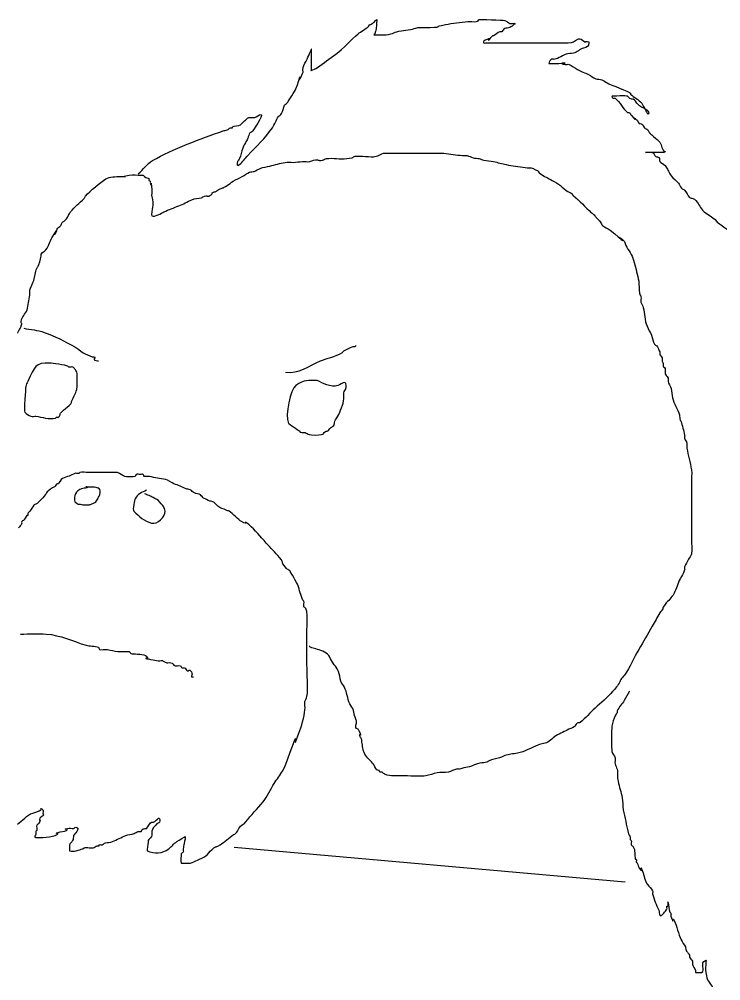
# Model space of a CAD drawing. Header units: inches. Extents: x 0 to 16.7, y 0 to 3.5.
# Drawn here: x 14.968 to 15.806, y 1.732 to 2.882 of the extents above; entities that cross this region are included whole.
import ezdxf

# ---------------------------------------------------------------- set-up
doc = ezdxf.new("R2010")
doc.units = ezdxf.units.IN
doc.layers.add('cut_paths', color=7, linetype='CONTINUOUS')

msp = doc.modelspace()

# ---------------------------------------------------------------- linework, layer by layer
at = {"layer": 'cut_paths', "color": 2}
for points in [[(15.392772, 2.863525), (15.397672, 2.863525)], [(15.525002, 2.853742), (15.553122, 2.853742), (15.624042, 2.853742)], [(15.316932, 2.845186), (15.316932, 2.840295), (15.316932, 2.832959), (15.316932, 2.823177)], [(15.359335, 2.715485), (15.365635, 2.716384)], [(15.415095, 2.721778), (15.443865, 2.721778), (15.465445, 2.721778)], [(15.721442, 2.722909), (15.716542, 2.722909)], [(15.005183, 2.471038), (15.005043, 2.471033)], [(15.084523, 2.340201), (15.050283, 2.340201)], [(15.085513, 2.34019), (15.084523, 2.340201)], [(15.050597, 2.32247), (15.048797, 2.321859)], [(15.771266, 2.327134), (15.771266, 2.298367), (15.771266, 2.262408)], [(15.045755, 2.301541), (15.048955, 2.301541)], [(15.311833, 2.110319), (15.311833, 2.153114)], [(15.692165, 1.850373), (15.224784, 1.891955)]]:
    msp.add_lwpolyline(points, dxfattribs=at)
msp.add_lwpolyline([(15.324145, 2.450242)], close=True, dxfattribs=at)
for points in [[(15.385372, 2.873309), (15.38607, 2.873892), (15.385945, 2.87511), (15.386572, 2.875754)], [(15.386572, 2.875754), (15.386864, 2.876042), (15.387426, 2.875571), (15.387772, 2.875754)], [(15.387772, 2.875754), (15.389072, 2.876411), (15.390272, 2.877259), (15.391472, 2.878199)], [(15.391472, 2.878199), (15.392772, 2.879306), (15.393672, 2.880908), (15.395172, 2.881867)], [(15.395172, 2.880644), (15.395172, 2.876692), (15.394725, 2.872291), (15.393972, 2.868416)], [(15.395172, 2.881867), (15.395516, 2.882093), (15.395172, 2.881052), (15.395172, 2.880644)], [(15.458892, 2.872084), (15.476722, 2.873358), (15.460892, 2.872691), (15.477232, 2.875752)], [(15.477232, 2.875752), (15.485732, 2.877351), (15.495472, 2.878632), (15.504132, 2.87942)], [(15.504132, 2.87942), (15.507332, 2.879716), (15.510732, 2.87863), (15.513932, 2.87942)], [(15.513932, 2.87942), (15.519832, 2.880896), (15.513828, 2.880001), (15.517632, 2.881865)], [(15.517632, 2.881865), (15.51783, 2.881962), (15.545972, 2.881201), (15.548202, 2.880642)], [(15.548202, 2.880642), (15.550002, 2.880185), (15.553002, 2.877631), (15.554302, 2.876974)], [(15.554302, 2.876974), (15.555602, 2.876309), (15.559402, 2.877975), (15.560402, 2.876974)], [(15.559202, 2.875751), (15.557602, 2.874478), (15.556202, 2.87291), (15.554302, 2.872083)], [(15.560402, 2.876974), (15.560809, 2.876567), (15.559631, 2.876112), (15.559202, 2.875751)], [(15.346242, 2.840295), (15.355842, 2.847519), (15.363862, 2.857017), (15.373142, 2.86475)], [(15.373142, 2.86475), (15.376042, 2.867126), (15.382542, 2.870933), (15.385372, 2.873309)], [(15.392772, 2.864748), (15.392511, 2.864233), (15.391572, 2.864102), (15.391572, 2.863525)], [(15.391572, 2.863525), (15.391572, 2.863118), (15.392384, 2.863525), (15.392772, 2.863525)], [(15.393972, 2.868416), (15.393722, 2.867152), (15.393326, 2.865901), (15.392772, 2.864748)], [(15.397672, 2.863525), (15.400572, 2.863525), (15.403372, 2.863148), (15.406272, 2.863525)], [(15.406272, 2.863525), (15.415872, 2.864806), (15.415472, 2.86671), (15.424612, 2.868416)], [(15.424612, 2.868416), (15.428212, 2.869097), (15.432012, 2.868959), (15.435622, 2.869639)], [(15.435622, 2.869639), (15.438522, 2.870186), (15.441222, 2.871633), (15.444222, 2.872084)], [(15.444222, 2.872084), (15.449022, 2.872828), (15.454022, 2.871736), (15.458892, 2.872084)], [(15.542102, 2.867192), (15.539502, 2.865878), (15.537302, 2.863759), (15.534802, 2.862301)], [(15.544502, 2.867192), (15.543805, 2.866773), (15.542802, 2.867557), (15.542102, 2.867192)], [(15.548202, 2.87086), (15.546702, 2.870087), (15.546002, 2.868081), (15.544502, 2.867192)], [(15.554302, 2.872083), (15.552402, 2.871239), (15.550002, 2.87179), (15.548202, 2.87086)], [(15.528702, 2.858633), (15.527602, 2.858272), (15.521502, 2.855925), (15.522602, 2.853742)], [(15.522602, 2.853742), (15.522967, 2.853013), (15.524202, 2.853742), (15.525002, 2.853742)], [(15.533602, 2.862301), (15.523382, 2.852083), (15.533144, 2.860109), (15.528702, 2.858633)], [(15.534802, 2.862301), (15.534448, 2.862099), (15.533906, 2.862546), (15.533602, 2.862301)], [(15.624042, 2.853742), (15.630342, 2.853742), (15.630742, 2.855855), (15.636272, 2.858633)], [(15.636272, 2.858633), (15.638272, 2.859651), (15.640972, 2.857138), (15.642372, 2.856188)], [(15.642372, 2.856188), (15.647572, 2.852733), (15.641695, 2.857227), (15.648472, 2.854965)], [(15.648472, 2.853742), (15.648472, 2.849188), (15.646872, 2.84876), (15.642372, 2.847628)], [(15.648472, 2.854965), (15.648857, 2.854837), (15.648472, 2.85415), (15.648472, 2.853742)], [(15.312032, 2.834182), (15.314632, 2.840734), (15.317732, 2.846409), (15.316932, 2.846409)], [(15.316932, 2.846409), (15.316526, 2.846409), (15.316932, 2.845594), (15.316932, 2.845186)], [(15.324232, 2.8244), (15.331732, 2.82942), (15.339002, 2.834865), (15.346242, 2.840295)], [(15.621542, 2.840291), (15.618742, 2.839446), (15.611842, 2.834935), (15.608092, 2.834177)], [(15.630142, 2.841514), (15.627342, 2.840949), (15.624342, 2.84112), (15.621542, 2.840291)], [(15.642372, 2.847628), (15.637672, 2.846443), (15.634772, 2.842445), (15.630142, 2.841514)], [(15.298632, 2.798722), (15.308802, 2.829238), (15.297861, 2.799624), (15.304732, 2.813395)], [(15.307132, 2.8244), (15.307695, 2.827757), (15.310832, 2.831265), (15.312032, 2.834182)], [(15.600692, 2.829286), (15.600567, 2.8289), (15.601505, 2.829286), (15.601892, 2.829286)], [(15.604392, 2.834177), (15.602392, 2.833683), (15.601392, 2.831219), (15.600692, 2.829286)], [(15.601892, 2.829286), (15.638872, 2.829286), (15.606392, 2.830833), (15.620232, 2.828063)], [(15.608092, 2.834177), (15.606892, 2.833938), (15.605592, 2.834474), (15.604392, 2.834177)], [(15.620232, 2.828063), (15.621832, 2.827744), (15.623532, 2.828579), (15.625132, 2.828063)], [(15.304732, 2.813395), (15.309832, 2.823504), (15.305691, 2.815471), (15.307132, 2.8244)], [(15.316932, 2.823177), (15.316932, 2.822362), (15.316161, 2.820474), (15.316932, 2.820732)], [(15.316932, 2.820732), (15.319532, 2.821596), (15.322032, 2.822884), (15.324232, 2.8244)], [(15.625132, 2.828063), (15.628232, 2.827031), (15.631932, 2.823443), (15.634932, 2.821949)], [(15.634932, 2.821949), (15.639332, 2.819747), (15.643932, 2.818038), (15.648382, 2.815835)], [(15.648382, 2.815835), (15.651282, 2.814365), (15.653882, 2.812124), (15.656982, 2.810944)], [(15.656982, 2.810944), (15.659282, 2.810054), (15.661982, 2.810569), (15.664282, 2.809721)], [(15.664282, 2.809721), (15.666482, 2.808909), (15.668282, 2.807116), (15.670382, 2.806053)], [(15.670382, 2.806053), (15.674382, 2.804032), (15.697352, 2.794984), (15.698502, 2.793826)], [(15.288832, 2.782827), (15.289614, 2.783874), (15.298032, 2.797407), (15.298632, 2.798722)], [(15.698502, 2.793826), (15.698794, 2.793538), (15.69821, 2.792892), (15.698502, 2.792603)], [(15.285132, 2.779159), (15.285965, 2.780677), (15.287732, 2.781444), (15.288832, 2.782827)], [(15.676412, 2.790158), (15.675516, 2.78998), (15.676766, 2.788001), (15.677612, 2.787713)], [(15.694752, 2.790158), (15.694221, 2.790514), (15.676952, 2.790267), (15.676412, 2.790158)], [(15.677612, 2.787713), (15.678382, 2.787456), (15.679412, 2.788202), (15.680012, 2.787713)], [(15.680012, 2.787713), (15.686612, 2.782764), (15.689012, 2.775148), (15.694682, 2.770595)], [(15.699652, 2.78649), (15.695452, 2.787884), (15.698746, 2.787504), (15.694752, 2.790158)], [(15.698502, 2.792603), (15.702602, 2.788531), (15.708302, 2.786188), (15.711952, 2.781599)], [(15.703352, 2.785267), (15.700252, 2.788355), (15.701952, 2.785737), (15.699652, 2.78649)], [(15.707052, 2.780376), (15.705652, 2.781817), (15.704852, 2.783826), (15.703352, 2.785267)], [(15.281432, 2.769377), (15.283132, 2.772434), (15.283432, 2.776102), (15.285132, 2.779159)], [(15.694682, 2.770595), (15.695318, 2.770086), (15.696482, 2.771084), (15.697082, 2.770595)], [(15.716852, 2.774262), (15.713752, 2.776497), (15.709752, 2.777657), (15.707052, 2.780376)], [(15.711952, 2.781599), (15.714652, 2.778246), (15.717952, 2.766772), (15.720552, 2.769371)], [(15.720552, 2.769371), (15.721952, 2.770812), (15.718552, 2.773077), (15.716852, 2.774262)], [(15.232492, 2.755928), (15.235992, 2.758446), (15.238392, 2.762549), (15.242292, 2.764487)], [(15.242292, 2.764487), (15.243592, 2.765121), (15.248492, 2.764214), (15.249592, 2.764487)], [(15.256892, 2.768155), (15.259692, 2.766742), (15.247492, 2.749185), (15.245892, 2.747368)], [(15.249592, 2.764487), (15.250692, 2.764767), (15.255392, 2.768918), (15.256892, 2.768155)], [(15.270432, 2.752259), (15.273232, 2.756508), (15.274832, 2.761553), (15.277732, 2.765709)], [(15.277732, 2.765709), (15.278732, 2.767116), (15.280532, 2.767859), (15.281432, 2.769377)], [(15.697082, 2.770595), (15.698282, 2.769713), (15.698582, 2.768056), (15.699482, 2.766927)], [(15.699482, 2.766927), (15.709502, 2.754908), (15.697182, 2.770431), (15.706782, 2.760813)], [(15.706782, 2.760813), (15.707532, 2.760064), (15.707782, 2.757613), (15.709182, 2.757145)], [(15.127322, 2.713133), (15.150962, 2.726957), (15.185262, 2.739263), (15.211692, 2.748592)], [(15.211692, 2.748592), (15.213292, 2.749151), (15.214992, 2.749153), (15.216592, 2.749815)], [(15.216592, 2.749815), (15.217992, 2.750394), (15.218892, 2.751715), (15.220292, 2.75226)], [(15.220292, 2.75226), (15.221053, 2.752563), (15.221992, 2.751895), (15.222692, 2.75226)], [(15.222692, 2.75226), (15.223057, 2.752442), (15.222328, 2.7533), (15.222692, 2.753483)], [(15.222692, 2.753483), (15.224792, 2.754544), (15.230592, 2.754552), (15.232492, 2.755928)], [(15.241092, 2.719245), (15.251192, 2.73012), (15.262122, 2.73978), (15.270432, 2.752259)], [(15.709182, 2.757145), (15.709953, 2.756887), (15.710982, 2.757654), (15.711582, 2.757145)], [(15.711582, 2.757145), (15.713182, 2.755872), (15.713782, 2.753695), (15.715282, 2.752254)], [(15.715282, 2.752254), (15.716282, 2.751215), (15.717882, 2.750848), (15.718982, 2.749809)], [(15.718982, 2.749809), (15.722082, 2.745182), (15.720382, 2.74718), (15.723882, 2.743695)], [(15.241092, 2.740031), (15.238392, 2.733917), (15.237992, 2.734936), (15.234992, 2.727804)], [(15.243492, 2.746145), (15.242292, 2.744319), (15.241892, 2.742037), (15.241092, 2.740031)], [(15.245892, 2.747368), (15.245298, 2.746676), (15.243992, 2.746904), (15.243492, 2.746145)], [(15.723882, 2.743695), (15.726582, 2.741039), (15.729882, 2.738927), (15.732482, 2.736359)], [(15.732482, 2.736359), (15.736082, 2.732762), (15.734982, 2.727731), (15.738582, 2.724132)], [(15.234992, 2.727804), (15.233392, 2.724079), (15.233192, 2.719255), (15.231292, 2.715577)], [(15.231292, 2.715577), (15.230635, 2.714263), (15.229492, 2.713223), (15.228892, 2.711909)], [(15.231292, 2.708241), (15.234792, 2.711711), (15.237692, 2.715649), (15.241092, 2.719245)], [(15.315275, 2.711889), (15.316875, 2.712102), (15.318175, 2.713398), (15.319775, 2.713687)], [(15.319775, 2.713687), (15.326775, 2.714952), (15.323575, 2.712422), (15.330565, 2.713687)], [(15.330565, 2.713687), (15.332165, 2.713975), (15.333465, 2.715285), (15.335065, 2.715485)], [(15.335065, 2.715485), (15.343065, 2.716482), (15.351345, 2.714597), (15.359335, 2.715485)], [(15.365635, 2.716384), (15.366835, 2.716983), (15.367935, 2.717962), (15.369235, 2.718182)], [(15.369235, 2.718182), (15.377035, 2.719477), (15.386835, 2.716499), (15.394405, 2.718182)], [(15.394405, 2.718182), (15.397505, 2.718882), (15.400305, 2.720946), (15.403405, 2.721778)], [(15.403405, 2.721778), (15.406705, 2.722667), (15.411605, 2.721778), (15.415095, 2.721778)], [(15.465445, 2.721778), (15.468645, 2.721778), (15.472245, 2.722226), (15.475345, 2.721778)], [(15.475345, 2.721778), (15.482745, 2.720723), (15.490325, 2.71983), (15.497815, 2.719081)], [(15.497815, 2.719081), (15.499615, 2.718902), (15.501415, 2.719458), (15.503215, 2.719081)], [(15.503215, 2.719081), (15.505715, 2.718544), (15.507915, 2.71712), (15.510415, 2.716384)], [(15.510415, 2.716384), (15.512615, 2.71572), (15.515415, 2.715982), (15.517615, 2.715485)], [(15.517615, 2.715485), (15.519515, 2.715074), (15.521115, 2.714077), (15.523015, 2.713687)], [(15.523015, 2.713687), (15.526915, 2.712875), (15.530815, 2.712662), (15.534705, 2.711889)], [(15.716542, 2.722909), (15.718942, 2.722909), (15.721642, 2.723872), (15.723842, 2.722909)], [(15.739782, 2.724132), (15.742182, 2.721687), (15.723792, 2.722909), (15.721442, 2.722909)], [(15.723842, 2.722909), (15.726742, 2.723076), (15.726642, 2.719049), (15.728742, 2.718018)], [(15.728742, 2.718018), (15.729942, 2.717441), (15.731642, 2.717802), (15.732442, 2.716795)], [(15.732442, 2.716795), (15.733542, 2.715483), (15.732797, 2.713345), (15.733642, 2.711904)], [(15.738582, 2.724132), (15.738874, 2.723844), (15.73952, 2.72442), (15.739782, 2.724132)], [(15.110202, 2.697237), (15.115902, 2.702535), (15.120602, 2.709201), (15.127322, 2.713133)], [(15.228892, 2.711909), (15.227986, 2.710106), (15.227944, 2.704852), (15.231292, 2.708241)], [(15.248715, 2.700202), (15.251015, 2.700972), (15.253515, 2.702846), (15.255915, 2.703798)], [(15.255915, 2.703798), (15.259715, 2.705303), (15.263715, 2.705438), (15.267605, 2.706495)], [(15.267605, 2.706495), (15.273705, 2.708156), (15.279405, 2.709755), (15.285585, 2.71099)], [(15.285585, 2.71099), (15.288785, 2.711636), (15.292185, 2.710825), (15.295485, 2.71099)], [(15.295485, 2.71099), (15.299085, 2.71117), (15.302685, 2.711725), (15.306275, 2.711889)], [(15.306275, 2.711889), (15.309275, 2.712025), (15.312275, 2.711493), (15.315275, 2.711889)], [(15.534705, 2.711889), (15.539805, 2.710863), (15.544845, 2.709288), (15.549985, 2.708293)], [(15.549985, 2.708293), (15.557385, 2.706851), (15.564935, 2.705638), (15.572455, 2.704697)], [(15.572455, 2.704697), (15.576355, 2.704215), (15.578855, 2.704665), (15.582355, 2.703798)], [(15.582355, 2.703798), (15.582772, 2.703695), (15.582886, 2.703117), (15.583251, 2.702899)], [(15.583251, 2.702899), (15.584351, 2.702209), (15.585651, 2.701599), (15.586851, 2.701101)], [(15.733642, 2.711904), (15.73459, 2.710325), (15.738342, 2.708884), (15.739742, 2.707013)], [(15.739742, 2.707013), (15.743542, 2.701986), (15.742542, 2.701545), (15.747042, 2.694786)], [(15.047279, 2.670535), (15.052979, 2.677209), (15.064459, 2.686482), (15.071549, 2.691211)], [(15.071549, 2.691211), (15.075849, 2.6941), (15.083669, 2.693908), (15.088629, 2.693908)], [(15.088629, 2.693908), (15.103779, 2.693908), (15.084029, 2.69334), (15.099419, 2.695706)], [(15.099419, 2.695706), (15.103819, 2.696388), (15.109219, 2.695706), (15.113799, 2.695706)], [(15.113799, 2.695706), (15.117799, 2.695706), (15.116099, 2.694565), (15.119199, 2.693009)], [(15.119199, 2.693009), (15.120043, 2.692586), (15.121099, 2.692679), (15.121899, 2.692111)], [(15.121899, 2.692111), (15.124399, 2.692054), (15.122128, 2.690084), (15.122795, 2.689414)], [(15.124595, 2.686717), (15.126495, 2.67712), (15.124595, 2.695893), (15.126395, 2.677727)], [(15.223525, 2.688515), (15.227825, 2.691032), (15.230325, 2.691751), (15.234315, 2.693909)], [(15.234315, 2.693909), (15.237415, 2.695582), (15.240015, 2.698198), (15.243315, 2.699303)], [(15.243315, 2.699303), (15.245015, 2.699879), (15.247015, 2.699626), (15.248715, 2.700202)], [(15.586851, 2.701101), (15.587132, 2.70099), (15.587538, 2.701313), (15.587747, 2.701101)], [(15.587747, 2.701101), (15.588476, 2.70037), (15.588528, 2.698874), (15.590447, 2.697505)], [(15.590447, 2.697505), (15.594947, 2.694285), (15.600147, 2.692097), (15.604827, 2.689414)], [(15.747042, 2.694786), (15.749242, 2.691521), (15.753242, 2.689361), (15.755642, 2.686227)], [(15.122795, 2.689414), (15.123264, 2.68894), (15.124195, 2.689072), (15.124595, 2.688515)], [(15.124595, 2.688515), (15.124928, 2.688016), (15.12448, 2.687305), (15.124595, 2.686717)], [(15.206425, 2.678626), (15.211225, 2.681036), (15.210525, 2.679261), (15.216325, 2.683121)], [(15.216325, 2.683121), (15.218825, 2.684783), (15.220925, 2.687005), (15.223525, 2.688515)], [(15.604827, 2.689414), (15.607827, 2.687682), (15.611927, 2.685233), (15.614727, 2.683121)], [(15.614727, 2.683121), (15.615827, 2.682328), (15.621727, 2.677047), (15.623727, 2.675929)], [(15.755642, 2.686227), (15.757042, 2.684326), (15.757742, 2.681918), (15.759342, 2.680113)], [(15.759342, 2.680113), (15.760301, 2.678997), (15.762042, 2.678766), (15.763042, 2.677668)], [(15.029299, 2.651657), (15.033999, 2.657919), (15.039979, 2.662339), (15.045479, 2.667838)], [(15.045479, 2.667838), (15.046239, 2.668602), (15.046579, 2.669715), (15.047279, 2.670535)], [(15.126395, 2.677727), (15.126645, 2.675247), (15.12578, 2.672072), (15.126395, 2.669636)], [(15.126395, 2.669636), (15.127364, 2.665777), (15.128095, 2.661056), (15.127291, 2.65705)], [(15.174035, 2.66604), (15.177635, 2.668208), (15.181935, 2.667588), (15.185725, 2.668737)], [(15.185725, 2.668737), (15.187025, 2.669122), (15.188025, 2.67021), (15.189325, 2.670535)], [(15.189325, 2.670535), (15.194525, 2.671834), (15.191825, 2.668341), (15.197425, 2.672333)], [(15.197425, 2.672333), (15.1983, 2.672961), (15.198321, 2.674431), (15.199225, 2.67503)], [(15.199225, 2.67503), (15.200225, 2.675715), (15.201725, 2.675376), (15.202825, 2.675929)], [(15.202825, 2.675929), (15.204125, 2.676599), (15.205125, 2.677956), (15.206425, 2.678626)], [(15.623727, 2.675929), (15.62455, 2.675459), (15.625627, 2.675517), (15.626427, 2.67503)], [(15.626427, 2.67503), (15.627927, 2.674158), (15.628727, 2.672493), (15.630027, 2.671434)], [(15.630027, 2.671434), (15.637827, 2.665199), (15.644257, 2.657574), (15.651607, 2.650758)], [(15.763042, 2.677668), (15.765342, 2.675048), (15.766642, 2.671588), (15.769142, 2.669109)], [(15.769142, 2.669109), (15.770048, 2.668197), (15.771542, 2.668293), (15.772842, 2.667886)], [(15.772842, 2.667886), (15.774042, 2.66707), (15.775542, 2.666546), (15.776542, 2.665441)], [(15.127291, 2.65705), (15.127062, 2.655885), (15.125491, 2.64775), (15.126395, 2.647161)], [(15.140775, 2.651656), (15.146675, 2.654331), (15.152675, 2.65682), (15.158755, 2.658848)], [(15.158755, 2.658848), (15.164055, 2.660613), (15.168655, 2.664252), (15.174035, 2.66604)], [(15.776542, 2.665441), (15.781242, 2.660022), (15.781042, 2.656769), (15.786342, 2.651991)], [(15.022999, 2.641768), (15.026899, 2.646138), (15.025999, 2.647313), (15.029299, 2.651657)], [(15.126395, 2.647161), (15.129795, 2.644903), (15.137925, 2.65036), (15.140775, 2.651656)], [(15.651607, 2.650758), (15.652707, 2.649739), (15.654107, 2.649121), (15.655207, 2.648061)], [(15.655207, 2.648061), (15.656307, 2.647002), (15.656907, 2.645585), (15.657907, 2.644465)], [(15.657907, 2.644465), (15.659307, 2.642881), (15.661107, 2.641625), (15.662407, 2.63997)], [(15.786342, 2.651991), (15.788542, 2.650025), (15.791342, 2.648892), (15.793642, 2.6471)], [(15.793642, 2.6471), (15.814702, 2.630897), (15.786942, 2.649731), (15.815652, 2.629981)], [(15.007699, 2.62199), (15.020059, 2.641772), (15.004099, 2.612906), (15.013099, 2.63098)], [(15.013099, 2.63098), (15.014047, 2.632875), (15.016299, 2.63378), (15.017599, 2.635475)], [(15.017599, 2.635475), (15.018401, 2.636547), (15.018526, 2.638053), (15.019399, 2.639071)], [(15.019399, 2.639071), (15.020378, 2.640209), (15.021999, 2.640648), (15.022999, 2.641768)], [(15.662407, 2.63997), (15.663507, 2.638606), (15.663807, 2.636604), (15.665107, 2.635475)], [(15.665107, 2.635475), (15.667807, 2.633218), (15.671307, 2.632137), (15.674107, 2.630081)], [(15.001399, 2.608505), (15.003299, 2.612274), (15.005599, 2.618586), (15.007699, 2.62199)], [(15.674107, 2.630081), (15.708117, 2.601737), (15.672707, 2.630306), (15.689387, 2.618394)], [(15.689387, 2.618394), (15.692487, 2.616173), (15.691787, 2.612279), (15.693887, 2.609404)], [(14.990599, 2.58693), (14.990901, 2.587653), (14.993799, 2.595973), (14.994199, 2.598616)], [(14.994199, 2.598616), (14.994324, 2.599506), (14.993678, 2.600576), (14.994199, 2.601313)], [(14.994199, 2.601313), (14.996099, 2.60409), (14.999899, 2.605472), (15.001399, 2.608505)], [(15.693887, 2.609404), (15.698287, 2.603232), (15.701187, 2.599002), (15.702887, 2.591425)], [(14.988799, 2.584232), (14.989143, 2.585257), (14.990199, 2.585933), (14.990599, 2.58693)], [(15.702887, 2.591425), (15.704587, 2.583963), (15.707187, 2.576569), (15.708287, 2.56895)], [(14.985199, 2.569849), (14.986999, 2.574529), (14.987299, 2.5796), (14.988799, 2.584232)], [(14.980699, 2.558162), (14.981209, 2.560204), (14.984399, 2.567678), (14.985199, 2.569849)], [(15.708287, 2.56895), (15.708954, 2.564311), (15.708391, 2.559172), (15.709183, 2.554567)], [(14.977999, 2.536587), (14.978999, 2.542565), (14.980099, 2.548536), (14.980699, 2.554566)], [(14.980699, 2.554566), (14.980824, 2.555759), (14.980407, 2.556999), (14.980699, 2.558162)], [(15.709183, 2.554567), (15.709475, 2.552979), (15.710683, 2.551664), (15.710983, 2.550072)], [(15.710983, 2.550072), (15.711327, 2.548003), (15.710546, 2.54583), (15.710983, 2.543779)], [(15.710983, 2.543779), (15.711462, 2.541548), (15.713083, 2.539691), (15.713683, 2.537486)], [(14.970799, 2.523102), (14.971799, 2.527258), (14.976999, 2.530883), (14.977999, 2.536587)], [(15.713683, 2.537486), (15.715583, 2.530236), (15.715183, 2.522055), (15.718183, 2.515012)], [(14.969903, 2.514112), (14.973203, 2.522361), (14.968703, 2.514839), (14.970799, 2.523102)], [(14.966303, 2.50692), (14.967403, 2.511791), (14.967403, 2.507852), (14.969903, 2.514112)], [(14.973257, 2.512606), (14.981457, 2.510976), (14.989887, 2.510531), (14.997707, 2.507715)], [(14.997707, 2.507715), (15.010407, 2.503145), (15.022447, 2.496881), (15.034387, 2.490597)], [(15.718183, 2.515012), (15.719783, 2.511327), (15.721883, 2.507925), (15.723583, 2.504224)], [(15.723583, 2.504224), (15.725183, 2.500773), (15.725183, 2.496651), (15.727183, 2.493436)], [(15.034387, 2.490597), (15.037987, 2.488698), (15.040687, 2.485448), (15.044187, 2.483261)], [(15.044187, 2.483261), (15.047487, 2.481175), (15.051787, 2.480384), (15.055197, 2.47837)], [(15.327845, 2.473479), (15.334345, 2.476203), (15.346435, 2.479011), (15.353525, 2.483261)], [(15.353525, 2.483261), (15.354514, 2.483854), (15.355025, 2.485113), (15.355925, 2.485705)], [(15.355925, 2.485705), (15.356457, 2.486027), (15.364825, 2.490293), (15.365725, 2.490597)], [(15.365725, 2.490597), (15.367825, 2.491297), (15.368825, 2.489988), (15.370625, 2.49182)], [(15.727183, 2.493436), (15.727756, 2.49252), (15.729183, 2.492482), (15.729883, 2.491638)], [(15.729883, 2.491638), (15.730321, 2.491095), (15.733283, 2.485022), (15.733483, 2.484446)], [(15.733483, 2.484446), (15.733764, 2.483593), (15.73317, 2.482591), (15.733483, 2.481749)], [(15.055197, 2.47837), (15.060897, 2.479415), (15.056597, 2.475741), (15.057597, 2.474702)], [(15.057597, 2.474702), (15.057775, 2.474524), (15.062197, 2.473479), (15.062497, 2.473479)], [(15.286275, 2.460028), (15.301675, 2.457649), (15.314455, 2.467898), (15.327845, 2.473479)], [(15.733483, 2.481749), (15.734098, 2.480113), (15.735683, 2.478928), (15.736183, 2.477254)], [(15.736183, 2.477254), (15.73661, 2.475819), (15.735933, 2.474237), (15.736183, 2.472759)], [(15.736183, 2.472759), (15.736287, 2.472341), (15.736964, 2.472268), (15.737079, 2.47186)], [(15.737079, 2.47186), (15.737579, 2.470107), (15.737339, 2.468173), (15.737975, 2.466466)], [(15.005043, 2.471033), (14.986113, 2.471633), (14.987103, 2.466931), (14.978143, 2.449024)], [(15.025973, 2.46737), (15.023873, 2.468413), (15.006193, 2.470912), (15.005183, 2.471038)], [(15.027173, 2.466147), (15.02661, 2.466287), (15.026464, 2.467112), (15.025973, 2.46737)], [(15.032073, 2.466147), (15.030573, 2.466876), (15.028773, 2.465752), (15.027173, 2.466147)], [(15.034473, 2.463702), (15.033786, 2.464624), (15.033073, 2.465632), (15.032073, 2.466147)], [(15.036873, 2.460032), (15.036217, 2.461342), (15.035273, 2.462522), (15.034473, 2.463702)], [(15.737975, 2.466466), (15.738277, 2.465673), (15.739575, 2.465483), (15.739775, 2.464668)], [(15.739775, 2.464668), (15.740192, 2.463228), (15.739484, 2.461638), (15.739775, 2.460178)], [(14.978143, 2.449024), (14.977164, 2.447064), (14.976143, 2.445054), (14.975743, 2.442914)], [(15.036873, 2.439246), (15.036977, 2.439502), (15.037717, 2.458353), (15.036873, 2.460032)], [(15.324175, 2.450247), (15.313665, 2.450247), (15.308815, 2.451417), (15.298495, 2.444137)], [(15.348595, 2.444132), (15.340295, 2.441372), (15.330595, 2.447012), (15.324145, 2.450242)], [(15.739775, 2.460178), (15.739057, 2.456868), (15.742675, 2.455558), (15.743375, 2.452988)], [(15.743375, 2.452988), (15.743709, 2.451838), (15.743177, 2.450578), (15.743375, 2.449388)], [(15.743375, 2.449388), (15.743886, 2.446358), (15.746275, 2.443318), (15.746975, 2.440398)], [(14.975743, 2.442914), (14.975305, 2.440964), (14.973543, 2.413344), (14.974543, 2.412346)], [(15.030773, 2.425796), (15.032673, 2.430316), (15.035073, 2.434686), (15.036873, 2.439246)], [(15.298495, 2.444137), (15.292095, 2.439587), (15.284955, 2.408854), (15.289895, 2.398896)], [(15.357195, 2.447802), (15.354095, 2.447802), (15.351095, 2.444962), (15.348595, 2.444132)], [(15.355995, 2.435572), (15.35635, 2.437362), (15.357895, 2.438712), (15.358395, 2.440462)], [(15.358395, 2.440462), (15.358499, 2.440701), (15.359208, 2.447802), (15.357195, 2.447802)], [(15.746975, 2.440398), (15.747861, 2.436858), (15.748075, 2.433188), (15.748775, 2.42961)], [(15.029573, 2.422126), (15.030395, 2.423116), (15.030291, 2.424606), (15.030773, 2.425796)], [(15.348695, 2.407446), (15.351395, 2.412876), (15.355495, 2.422248), (15.355995, 2.428232)], [(15.355995, 2.428232), (15.356214, 2.430672), (15.355516, 2.433172), (15.355995, 2.435572)], [(15.748775, 2.42961), (15.750175, 2.42245), (15.755075, 2.41602), (15.756875, 2.408934)], [(15.017273, 2.411116), (15.018473, 2.412336), (15.019673, 2.413566), (15.020973, 2.414786)], [(15.020973, 2.414786), (15.023673, 2.417446), (15.027173, 2.419236), (15.029573, 2.422126)], [(14.974543, 2.412346), (14.976643, 2.410266), (14.979143, 2.408546), (14.981843, 2.407456)], [(14.981843, 2.407456), (14.983743, 2.406699), (14.985943, 2.407791), (14.987943, 2.407456)], [(14.987943, 2.407456), (14.994843, 2.406296), (15.003983, 2.403576), (15.011173, 2.405006)], [(15.011173, 2.405006), (15.011735, 2.40512), (15.011881, 2.405971), (15.012373, 2.406226)], [(15.012373, 2.406226), (15.014573, 2.407306), (15.013175, 2.403636), (15.016073, 2.407446)], [(15.016073, 2.407446), (15.016843, 2.408476), (15.016885, 2.409896), (15.017273, 2.411116)], [(15.344995, 2.401336), (15.345912, 2.404086), (15.347295, 2.404656), (15.348695, 2.407446)], [(15.756875, 2.408934), (15.757385, 2.406874), (15.75726, 2.404694), (15.75777, 2.402644)], [(15.289895, 2.398896), (15.290031, 2.398632), (15.301585, 2.390606), (15.302125, 2.390336)], [(15.337695, 2.390326), (15.338424, 2.390873), (15.338268, 2.392126), (15.338895, 2.392776)], [(15.338895, 2.392776), (15.340295, 2.394216), (15.342595, 2.394786), (15.343795, 2.396446)], [(15.343795, 2.396446), (15.344774, 2.397816), (15.344483, 2.399746), (15.344995, 2.401336)], [(15.75777, 2.402644), (15.757875, 2.402233), (15.758552, 2.402152), (15.758666, 2.401745)], [(15.758666, 2.401745), (15.760366, 2.396105), (15.761966, 2.390421), (15.763166, 2.384665)], [(15.302125, 2.390336), (15.305225, 2.388786), (15.300825, 2.388876), (15.305825, 2.387886)], [(15.305825, 2.387886), (15.307025, 2.387646), (15.308325, 2.388221), (15.309525, 2.387886)], [(15.309525, 2.387886), (15.311325, 2.387385), (15.312725, 2.386016), (15.314425, 2.385436)], [(15.314425, 2.385436), (15.316525, 2.38474), (15.326895, 2.384884), (15.329095, 2.385436)], [(15.329095, 2.385436), (15.332895, 2.386381), (15.330495, 2.387016), (15.333995, 2.389106)], [(15.333995, 2.389106), (15.335095, 2.389769), (15.336595, 2.389555), (15.337695, 2.390326)], [(15.763166, 2.384665), (15.763416, 2.383495), (15.762874, 2.382235), (15.763166, 2.381065)], [(15.763166, 2.381065), (15.764031, 2.377605), (15.765466, 2.378045), (15.765866, 2.374775)], [(15.765866, 2.374775), (15.766064, 2.372985), (15.765626, 2.371165), (15.765866, 2.369385)], [(15.765866, 2.369385), (15.767066, 2.360615), (15.770066, 2.352135), (15.771266, 2.343315)], [(15.034383, 2.338981), (15.029883, 2.336741), (15.025283, 2.335101), (15.019713, 2.332871)], [(15.039283, 2.338981), (15.037683, 2.338585), (15.035883, 2.33971), (15.034383, 2.338981)], [(15.040483, 2.340201), (15.03992, 2.340062), (15.039816, 2.339121), (15.039283, 2.338981)], [(15.050283, 2.340201), (15.047883, 2.340201), (15.042783, 2.340774), (15.040483, 2.340201)], [(15.094113, 2.3353), (15.091113, 2.33663), (15.088413, 2.33856), (15.085513, 2.34019)], [(15.106343, 2.3353), (15.105718, 2.334674), (15.094933, 2.334936), (15.094113, 2.3353)], [(15.107543, 2.33775), (15.106699, 2.337412), (15.10697, 2.33595), (15.106343, 2.3353)], [(15.112443, 2.33775), (15.110843, 2.33775), (15.109043, 2.338355), (15.107543, 2.33775)], [(15.116143, 2.33775), (15.115043, 2.338297), (15.113743, 2.33775), (15.112443, 2.33775)], [(15.117343, 2.3353), (15.116531, 2.335708), (15.116937, 2.33734), (15.116143, 2.33775)], [(15.123443, 2.3353), (15.122343, 2.335526), (15.118043, 2.334961), (15.117343, 2.3353)], [(15.143003, 2.33163), (15.135803, 2.33307), (15.130363, 2.33391), (15.123443, 2.3353)], [(15.771266, 2.343315), (15.771995, 2.337975), (15.771266, 2.332527), (15.771266, 2.327134)], [(15.009913, 2.323091), (15.007213, 2.321091), (15.003713, 2.319371), (15.001313, 2.316981)], [(15.013613, 2.326761), (15.012113, 2.325988), (15.011313, 2.324131), (15.009913, 2.323091)], [(15.014813, 2.326761), (15.014521, 2.326473), (15.013958, 2.326944), (15.013613, 2.326761)], [(15.019713, 2.332871), (15.017913, 2.332142), (15.015113, 2.327051), (15.014813, 2.326761)], [(15.050457, 2.322481), (15.049926, 2.322512), (15.047857, 2.323771), (15.047357, 2.322786)], [(15.053257, 2.322786), (15.05233, 2.322786), (15.051457, 2.322427), (15.050457, 2.322481)], [(15.062157, 2.321566), (15.059357, 2.322432), (15.056257, 2.322786), (15.053257, 2.322786)], [(15.152803, 2.32674), (15.150503, 2.327647), (15.144903, 2.33126), (15.143003, 2.33163)], [(15.167473, 2.32063), (15.162573, 2.32273), (15.157773, 2.32476), (15.152803, 2.32674)], [(15.000113, 2.314531), (14.997913, 2.311941), (14.991413, 2.304059), (14.987883, 2.302304)], [(15.001313, 2.316981), (15.000667, 2.316336), (15.000677, 2.315231), (15.000113, 2.314531)], [(15.034997, 2.314529), (15.034153, 2.312439), (15.033097, 2.307889), (15.034538, 2.305209)], [(15.042497, 2.320639), (15.039497, 2.319735), (15.036197, 2.317559), (15.034997, 2.314529)], [(15.048797, 2.321859), (15.046697, 2.321452), (15.044597, 2.321254), (15.042497, 2.320639)], [(15.063557, 2.321107), (15.063161, 2.321389), (15.06264, 2.321425), (15.062157, 2.321566)], [(15.062771, 2.310717), (15.063209, 2.311594), (15.063871, 2.312387), (15.064171, 2.313317)], [(15.064473, 2.315607), (15.064578, 2.316697), (15.065088, 2.320017), (15.063557, 2.321107)], [(15.064171, 2.313317), (15.064421, 2.314047), (15.064442, 2.314837), (15.064473, 2.315607)], [(15.120137, 2.318957), (15.115037, 2.316457), (15.108987, 2.314147), (15.106377, 2.308563)], [(15.120327, 2.3136), (15.119494, 2.31391), (15.118727, 2.314314), (15.117927, 2.31467)], [(15.123227, 2.312683), (15.1223, 2.313092), (15.121227, 2.313247), (15.120327, 2.3136)], [(15.126627, 2.310853), (15.125527, 2.311441), (15.124427, 2.312174), (15.123227, 2.312683)], [(15.134227, 2.306723), (15.132827, 2.307933), (15.127227, 2.310523), (15.126627, 2.310853)], [(15.172373, 2.31941), (15.170873, 2.320161), (15.169073, 2.319971), (15.167473, 2.32063)], [(15.177273, 2.31574), (15.175373, 2.316498), (15.174173, 2.3185), (15.172373, 2.31941)], [(15.184573, 2.31329), (15.182373, 2.31502), (15.179673, 2.31474), (15.177273, 2.31574)], [(15.188273, 2.30962), (15.186873, 2.31058), (15.185973, 2.31221), (15.184573, 2.31329)], [(14.985483, 2.301084), (14.983883, 2.298644), (14.982383, 2.296084), (14.980583, 2.293744)], [(14.987883, 2.302304), (14.985683, 2.301224), (14.987466, 2.304124), (14.985483, 2.301084)], [(15.034538, 2.305209), (15.034747, 2.304831), (15.035111, 2.304551), (15.035455, 2.304292)], [(15.035455, 2.304292), (15.038955, 2.301692), (15.037155, 2.302772), (15.041155, 2.302152)], [(15.041155, 2.302152), (15.042134, 2.301998), (15.043055, 2.301672), (15.044055, 2.301541)], [(15.044055, 2.301541), (15.044607, 2.301468), (15.045155, 2.301541), (15.045755, 2.301541)], [(15.048955, 2.301541), (15.049768, 2.301541), (15.050555, 2.301397), (15.051355, 2.301541)], [(15.051355, 2.301541), (15.052555, 2.301757), (15.053755, 2.302184), (15.054855, 2.302611)], [(15.054855, 2.302611), (15.055501, 2.302848), (15.056055, 2.303213), (15.056655, 2.303527)], [(15.056655, 2.303527), (15.059755, 2.305157), (15.059055, 2.304627), (15.061855, 2.308727)], [(15.061855, 2.308727), (15.062261, 2.309331), (15.062448, 2.310057), (15.062771, 2.310717)], [(15.106377, 2.308563), (15.106148, 2.308076), (15.102677, 2.295813), (15.104877, 2.293737)], [(15.140227, 2.299543), (15.140112, 2.29971), (15.135327, 2.305803), (15.134227, 2.306723)], [(15.142327, 2.294043), (15.142223, 2.295824), (15.141027, 2.298264), (15.140227, 2.299543)], [(15.195573, 2.30595), (15.193173, 2.30717), (15.190473, 2.3081), (15.188273, 2.30962)], [(15.200473, 2.30473), (15.199073, 2.305621), (15.197173, 2.305545), (15.195573, 2.30595)], [(15.205373, 2.29984), (15.203473, 2.30112), (15.202473, 2.30351), (15.200473, 2.30473)], [(15.215173, 2.29495), (15.211873, 2.29658), (15.208473, 2.29782), (15.205373, 2.29984)], [(14.976983, 2.288844), (14.976067, 2.287923), (14.973983, 2.283394), (14.973283, 2.282734)], [(14.978183, 2.288844), (14.978006, 2.28848), (14.977246, 2.289133), (14.976983, 2.288844)], [(14.978183, 2.291294), (14.977819, 2.290565), (14.978548, 2.289574), (14.978183, 2.288844)], [(14.980583, 2.293744), (14.979896, 2.292822), (14.978683, 2.292334), (14.978183, 2.291294)], [(15.104877, 2.293737), (15.110977, 2.287967), (15.117627, 2.281578), (15.125817, 2.279676)], [(15.125817, 2.279676), (15.133217, 2.277966), (15.142557, 2.286617), (15.142327, 2.294043)], [(15.218873, 2.29373), (15.217773, 2.294414), (15.216473, 2.294545), (15.215173, 2.29495)], [(15.233543, 2.281503), (15.229743, 2.283683), (15.223133, 2.291063), (15.218873, 2.29373)], [(14.970883, 2.279064), (14.970268, 2.277234), (14.968283, 2.275814), (14.967183, 2.274174)], [(14.970883, 2.281514), (14.970435, 2.280836), (14.971143, 2.279844), (14.970883, 2.279064)], [(14.973283, 2.282734), (14.972637, 2.282089), (14.971383, 2.28227), (14.970883, 2.281514)], [(15.242143, 2.277833), (15.233543, 2.285013), (15.243943, 2.275573), (15.233543, 2.281503)], [(15.262933, 2.255824), (15.256333, 2.263314), (15.249853, 2.271407), (15.242143, 2.277833)], [(15.278833, 2.238706), (15.274033, 2.244706), (15.268003, 2.250031), (15.262933, 2.255824)], [(15.771266, 2.262408), (15.771266, 2.258788), (15.772162, 2.245092), (15.771266, 2.242631)], [(15.771266, 2.242631), (15.770443, 2.240361), (15.768866, 2.238431), (15.767666, 2.236341)], [(15.287433, 2.225256), (15.277003, 2.237171), (15.287433, 2.227966), (15.278833, 2.238706)], [(15.767666, 2.236341), (15.766166, 2.233341), (15.764266, 2.230511), (15.763166, 2.227351)], [(15.291133, 2.222806), (15.290133, 2.223846), (15.288433, 2.224146), (15.287433, 2.225256)], [(15.300933, 2.205688), (15.300422, 2.207058), (15.292033, 2.221965), (15.291133, 2.222806)], [(15.763166, 2.223751), (15.761466, 2.217561), (15.760366, 2.218111), (15.757766, 2.212963)], [(15.763166, 2.227351), (15.76276, 2.226221), (15.763479, 2.224911), (15.763166, 2.223751)], [(15.757766, 2.212963), (15.755066, 2.207463), (15.753466, 2.201317), (15.750566, 2.195883)], [(15.307033, 2.187347), (15.304133, 2.193177), (15.303133, 2.199676), (15.300933, 2.205688)], [(15.750566, 2.195883), (15.747166, 2.189453), (15.743866, 2.187683), (15.739776, 2.182398)], [(15.308233, 2.186127), (15.308129, 2.186696), (15.307264, 2.186835), (15.307033, 2.187347)], [(15.308233, 2.180017), (15.307671, 2.181977), (15.308566, 2.184117), (15.308233, 2.186127)], [(15.310633, 2.177567), (15.30982, 2.178383), (15.308533, 2.178907), (15.308233, 2.180017)], [(15.311833, 2.172677), (15.311426, 2.174307), (15.31102, 2.175937), (15.310633, 2.177567)], [(15.735276, 2.174308), (15.734808, 2.173603), (15.733876, 2.173238), (15.733476, 2.172508)], [(15.739776, 2.182398), (15.734576, 2.175698), (15.739266, 2.180278), (15.735276, 2.174308)], [(15.311833, 2.153114), (15.311833, 2.159464), (15.312531, 2.166375), (15.311833, 2.172677)], [(15.733476, 2.172508), (15.730376, 2.167298), (15.727476, 2.161637), (15.724476, 2.156326)], [(15.724476, 2.156326), (15.719176, 2.146976), (15.713716, 2.137744), (15.708296, 2.128458)], [(14.969583, 2.147011), (14.979773, 2.147011), (14.989993, 2.147755), (15.000153, 2.147011)], [(15.000153, 2.147011), (15.017203, 2.145761), (15.031813, 2.138371), (15.047843, 2.133561)], [(15.047843, 2.133561), (15.051843, 2.132361), (15.058783, 2.132983), (15.062513, 2.131111)], [(15.062513, 2.131111), (15.063326, 2.130703), (15.063086, 2.129311), (15.063713, 2.128661)], [(15.063713, 2.128661), (15.065213, 2.127161), (15.071113, 2.129264), (15.073513, 2.128661)], [(15.073513, 2.128661), (15.077513, 2.127668), (15.081413, 2.126651), (15.085743, 2.126211)], [(15.316188, 2.131166), (15.313988, 2.132276), (15.3165, 2.132065), (15.314388, 2.132065)], [(15.322488, 2.129366), (15.320488, 2.130149), (15.318188, 2.130188), (15.316188, 2.131166)], [(15.337768, 2.121276), (15.334768, 2.125846), (15.327108, 2.127586), (15.322488, 2.129366)], [(15.708296, 2.128458), (15.702496, 2.118438), (15.698076, 2.107328), (15.691216, 2.097893)], [(15.085743, 2.126211), (15.086943, 2.126087), (15.098593, 2.12636), (15.099193, 2.126211)], [(15.099193, 2.126211), (15.100293, 2.125932), (15.100593, 2.124281), (15.101593, 2.123761)], [(15.101593, 2.123761), (15.103893, 2.122601), (15.114223, 2.124007), (15.118713, 2.121311)], [(15.118713, 2.121311), (15.127913, 2.115821), (15.106723, 2.120281), (15.132163, 2.115201)], [(15.132163, 2.115201), (15.134563, 2.114721), (15.137063, 2.115546), (15.139463, 2.115201)], [(15.342268, 2.113186), (15.340568, 2.115786), (15.339468, 2.118706), (15.337768, 2.121276)], [(15.139463, 2.115201), (15.140036, 2.115117), (15.140172, 2.114236), (15.140663, 2.113981)], [(15.140663, 2.113981), (15.141863, 2.113405), (15.143063, 2.11307), (15.144363, 2.112761)], [(15.144363, 2.112761), (15.144759, 2.112667), (15.145176, 2.112761), (15.145563, 2.112761)], [(15.145563, 2.112761), (15.146763, 2.112761), (15.148063, 2.113058), (15.149263, 2.112761)], [(15.149263, 2.112761), (15.151263, 2.112266), (15.152263, 2.109741), (15.154163, 2.109091)], [(15.154163, 2.109091), (15.156063, 2.108446), (15.158363, 2.109735), (15.160263, 2.109091)], [(15.160263, 2.109091), (15.161363, 2.108726), (15.161663, 2.107011), (15.162663, 2.106641)], [(15.162663, 2.106641), (15.163434, 2.106383), (15.164363, 2.107005), (15.165063, 2.106641)], [(15.165063, 2.106641), (15.166963, 2.106317), (15.167163, 2.103751), (15.168763, 2.102971)], [(15.168763, 2.102971), (15.170863, 2.101911), (15.170863, 2.106451), (15.173663, 2.101751)], [(15.311833, 2.072414), (15.313333, 2.081554), (15.311833, 2.100286), (15.311833, 2.110319)], [(15.349468, 2.102398), (15.344468, 2.112318), (15.346468, 2.106558), (15.342268, 2.113186)], [(15.173663, 2.101751), (15.176263, 2.097431), (15.170963, 2.095641), (15.176063, 2.095641)], [(15.352168, 2.090711), (15.350968, 2.094261), (15.351199, 2.098931), (15.349468, 2.102398)], [(15.686716, 2.092503), (15.686195, 2.091715), (15.686289, 2.090633), (15.68582, 2.089803)], [(15.691216, 2.097893), (15.689816, 2.096003), (15.688016, 2.094443), (15.686716, 2.092503)], [(15.356668, 2.083521), (15.355468, 2.086091), (15.353068, 2.088031), (15.352168, 2.090711)], [(15.362968, 2.063744), (15.360068, 2.070044), (15.359568, 2.077249), (15.356668, 2.083521)], [(15.68582, 2.089803), (15.68352, 2.085753), (15.67982, 2.081663), (15.67682, 2.078116)], [(15.309433, 2.066304), (15.309912, 2.068444), (15.311533, 2.070254), (15.311833, 2.072414)], [(15.67682, 2.078116), (15.67062, 2.070906), (15.66322, 2.064533), (15.65614, 2.058339)], [(15.69711, 2.078538), (15.69511, 2.074868), (15.69301, 2.071198), (15.69101, 2.067533)], [(15.309433, 2.056524), (15.309756, 2.059764), (15.308725, 2.063124), (15.309433, 2.066304)], [(15.367468, 2.055654), (15.366368, 2.058914), (15.364368, 2.060574), (15.362968, 2.063744)], [(15.65614, 2.058339), (15.64964, 2.052629), (15.64549, 2.046861), (15.63816, 2.041259)], [(15.69101, 2.067533), (15.68811, 2.063453), (15.68491, 2.059603), (15.68241, 2.055306)], [(15.302133, 2.028401), (15.305033, 2.036571), (15.308533, 2.04763), (15.309433, 2.056524)], [(15.369268, 2.047564), (15.368508, 2.050224), (15.368341, 2.053034), (15.367468, 2.055654)], [(15.371068, 2.043074), (15.370683, 2.044644), (15.369668, 2.046014), (15.369268, 2.047564)], [(15.68001, 2.049186), (15.67861, 2.046396), (15.67691, 2.040506), (15.67631, 2.036959)], [(15.68241, 2.052856), (15.681869, 2.051496), (15.68061, 2.050506), (15.68001, 2.049186)], [(15.68241, 2.055306), (15.681994, 2.054602), (15.682712, 2.053616), (15.68241, 2.052856)], [(15.372868, 2.033184), (15.367168, 2.035824), (15.371879, 2.039824), (15.371068, 2.043074)], [(15.63096, 2.03587), (15.62856, 2.03419), (15.62546, 2.03359), (15.62286, 2.03227)], [(15.63456, 2.04036), (15.63306, 2.03921), (15.63256, 2.03696), (15.63096, 2.03587)], [(15.63816, 2.041259), (15.637181, 2.040508), (15.63556, 2.041102), (15.63456, 2.04036)], [(15.67631, 2.036959), (15.675518, 2.032219), (15.67531, 2.010059), (15.67631, 2.006391)], [(15.296033, 2.017396), (15.302733, 2.033008), (15.292733, 2.001761), (15.302133, 2.028401)], [(15.374668, 2.030484), (15.374241, 2.031476), (15.373168, 2.032154), (15.372868, 2.033184)], [(15.375564, 2.024194), (15.373364, 2.031924), (15.378864, 2.020794), (15.374668, 2.030484)], [(15.377364, 2.020594), (15.376864, 2.021834), (15.375964, 2.022904), (15.375564, 2.024194)], [(15.60758, 2.02418), (15.60528, 2.02265), (15.60358, 2.02036), (15.60128, 2.01879)], [(15.62286, 2.03227), (15.61806, 2.02986), (15.61198, 2.02712), (15.60758, 2.02418)], [(15.282583, 1.98316), (15.288883, 1.993926), (15.291183, 2.00613), (15.296033, 2.017396)], [(15.377364, 2.017894), (15.377187, 2.018775), (15.377697, 2.019754), (15.377364, 2.020594)], [(15.380964, 2.00351), (15.378564, 2.00821), (15.378364, 2.01296), (15.377364, 2.017894)], [(15.5878, 2.0143), (15.5806, 2.01121), (15.57132, 2.00608), (15.56353, 2.00441)], [(15.60128, 2.01879), (15.59678, 2.01566), (15.59268, 2.01637), (15.5878, 2.0143)], [(15.390864, 1.991823), (15.389164, 1.993943), (15.382464, 2.000513), (15.380964, 2.00351)], [(15.55543, 2.003511), (15.54478, 2.001271), (15.54943, 2.001501), (15.54194, 1.999021)], [(15.56353, 2.00441), (15.56083, 2.003842), (15.55813, 2.004071), (15.55543, 2.003511)], [(15.67631, 2.006391), (15.677028, 2.003751), (15.67911, 2.001651), (15.68001, 1.999051)], [(15.395364, 1.984633), (15.393464, 1.986123), (15.392364, 1.989953), (15.390864, 1.991823)], [(15.51856, 1.992722), (15.51586, 1.992181), (15.50803, 1.988802), (15.50598, 1.988232)], [(15.52666, 1.993621), (15.52406, 1.992963), (15.52126, 1.993255), (15.51856, 1.992722)], [(15.52936, 1.995421), (15.52837, 1.994995), (15.52776, 1.993881), (15.52666, 1.993621)], [(15.54194, 1.999021), (15.53784, 1.997641), (15.53334, 1.997141), (15.52936, 1.995421)], [(15.68001, 1.999051), (15.680781, 1.996731), (15.679417, 1.994091), (15.68001, 1.991711)], [(15.68001, 1.991711), (15.680542, 1.989581), (15.68191, 1.987731), (15.68241, 1.985601)], [(15.272783, 1.968487), (15.275783, 1.973507), (15.279683, 1.978147), (15.282583, 1.98316)], [(15.398064, 1.983734), (15.397304, 1.984302), (15.396064, 1.984041), (15.395364, 1.984633)], [(15.39896, 1.981934), (15.398356, 1.982234), (15.398595, 1.983334), (15.398064, 1.983734)], [(15.40166, 1.981934), (15.400826, 1.982267), (15.39976, 1.981532), (15.39896, 1.981934)], [(15.40346, 1.980134), (15.402855, 1.980733), (15.40246, 1.981614), (15.40166, 1.981934)], [(15.40526, 1.979235), (15.404635, 1.979484), (15.40406, 1.979834), (15.40346, 1.980134)], [(15.42594, 1.977435), (15.41894, 1.977435), (15.41189, 1.976584), (15.40526, 1.979235)], [(15.45381, 1.977435), (15.44831, 1.976325), (15.43198, 1.977435), (15.42594, 1.977435)], [(15.4673, 1.981035), (15.4627, 1.980076), (15.4584, 1.978355), (15.45381, 1.977435)], [(15.48078, 1.981934), (15.47668, 1.980904), (15.47148, 1.981923), (15.4673, 1.981035)], [(15.49068, 1.985534), (15.48728, 1.98463), (15.48418, 1.982784), (15.48078, 1.981934)], [(15.49428, 1.985534), (15.49308, 1.985364), (15.49188, 1.985843), (15.49068, 1.985534)], [(15.49698, 1.986432), (15.496053, 1.98622), (15.49518, 1.985668), (15.49428, 1.985534)], [(15.50598, 1.988232), (15.50308, 1.987415), (15.49998, 1.987122), (15.49698, 1.986432)], [(15.68241, 1.985601), (15.68361, 1.980931), (15.682404, 1.975841), (15.68361, 1.970928)], [(15.259333, 1.946478), (15.264633, 1.953248), (15.268433, 1.961174), (15.272783, 1.968487)], [(15.68361, 1.970928), (15.68531, 1.964258), (15.68701, 1.958083), (15.68851, 1.951364)], [(15.238543, 1.922023), (15.245043, 1.930663), (15.252733, 1.937994), (15.259333, 1.946478)], [(15.68851, 1.951364), (15.68951, 1.946754), (15.688697, 1.941326), (15.68971, 1.936691)], [(14.965723, 1.919541), (14.972123, 1.923791), (14.976563, 1.930489), (14.984063, 1.932991)], [(14.984063, 1.932991), (14.986863, 1.933912), (14.991363, 1.935001), (14.993863, 1.936661)], [(14.996263, 1.932991), (14.999163, 1.928401), (14.993363, 1.929131), (14.992563, 1.926881)], [(14.993863, 1.936661), (14.994561, 1.937127), (14.992763, 1.939051), (14.995063, 1.937881)], [(14.995063, 1.937881), (14.996863, 1.936957), (14.996763, 1.934771), (14.996263, 1.932991)], [(15.68971, 1.936691), (15.69171, 1.927731), (15.69361, 1.918692), (15.69581, 1.909791)], [(14.991363, 1.920771), (14.99077, 1.919783), (14.989563, 1.919281), (14.988963, 1.918321)], [(14.992563, 1.926881), (14.990663, 1.921291), (14.995763, 1.928151), (14.991363, 1.920771)], [(15.119863, 1.914691), (15.122563, 1.916061), (15.123463, 1.921191), (15.125963, 1.922031)], [(15.125963, 1.922031), (15.126734, 1.922289), (15.127663, 1.921774), (15.128363, 1.922031)], [(15.128363, 1.922031), (15.130463, 1.922746), (15.132663, 1.925721), (15.134463, 1.926921)], [(15.135663, 1.922031), (15.134902, 1.920771), (15.133063, 1.920621), (15.131963, 1.919581)], [(15.134463, 1.926921), (15.135863, 1.927854), (15.136563, 1.923471), (15.135663, 1.922031)], [(15.232443, 1.917133), (15.234243, 1.918983), (15.236943, 1.919933), (15.238543, 1.922023)], [(14.987763, 1.910991), (14.987211, 1.909901), (14.988148, 1.908481), (14.987763, 1.907321)], [(14.988963, 1.912211), (14.988702, 1.911696), (14.987994, 1.911504), (14.987763, 1.910991)], [(14.988963, 1.918321), (14.988025, 1.916911), (14.989723, 1.913731), (14.988963, 1.912211)], [(15.013443, 1.907321), (15.016743, 1.909491), (15.008543, 1.907726), (15.014643, 1.909771)], [(15.014643, 1.909771), (15.017643, 1.910767), (15.021443, 1.910706), (15.024443, 1.912221)], [(15.024443, 1.912221), (15.028443, 1.914221), (15.018543, 1.912878), (15.025643, 1.914671)], [(15.025643, 1.914671), (15.028043, 1.915264), (15.030543, 1.914192), (15.032943, 1.914671)], [(15.032943, 1.914671), (15.033548, 1.914792), (15.035443, 1.916471), (15.036643, 1.915891)], [(15.036643, 1.915891), (15.041043, 1.913701), (15.033643, 1.908111), (15.032943, 1.906111)], [(15.095363, 1.906121), (15.098163, 1.907251), (15.102263, 1.907481), (15.105163, 1.908571)], [(15.105163, 1.908571), (15.106863, 1.909211), (15.108263, 1.910511), (15.110063, 1.911021)], [(15.110063, 1.911021), (15.111263, 1.911357), (15.112663, 1.910474), (15.113763, 1.911021)], [(15.113763, 1.911021), (15.114576, 1.911429), (15.114347, 1.912821), (15.114963, 1.913471)], [(15.114963, 1.913471), (15.116163, 1.914661), (15.118363, 1.913942), (15.119863, 1.914691)], [(15.127063, 1.913471), (15.125463, 1.910871), (15.127168, 1.906891), (15.125863, 1.904911)], [(15.131963, 1.919581), (15.130163, 1.917731), (15.128463, 1.915681), (15.127063, 1.913471)], [(15.223843, 1.907353), (15.228743, 1.908243), (15.229543, 1.914263), (15.232443, 1.917133)], [(15.69581, 1.909791), (15.695529, 1.907331), (15.69771, 1.905811), (15.69821, 1.903681)], [(14.987763, 1.907321), (14.987659, 1.907123), (14.984563, 1.903651), (14.987763, 1.903651)], [(14.987763, 1.903651), (14.991663, 1.903651), (15.008063, 1.903735), (15.013443, 1.907321)], [(15.031743, 1.900001), (15.030743, 1.898251), (15.028943, 1.896931), (15.028043, 1.895111)], [(15.032943, 1.906111), (15.032339, 1.904301), (15.032735, 1.901681), (15.031743, 1.900001)], [(15.067163, 1.895111), (15.068563, 1.895467), (15.069363, 1.897201), (15.070863, 1.897561)], [(15.070863, 1.897561), (15.073563, 1.898238), (15.076763, 1.897467), (15.079463, 1.898781)], [(15.079463, 1.898781), (15.084863, 1.901461), (15.089733, 1.903871), (15.095363, 1.906121)], [(15.122163, 1.897571), (15.121788, 1.896441), (15.119963, 1.888291), (15.120963, 1.887791)], [(15.122163, 1.900021), (15.121798, 1.899292), (15.122423, 1.898351), (15.122163, 1.897571)], [(15.125863, 1.904911), (15.124363, 1.902681), (15.123263, 1.902141), (15.122163, 1.900021)], [(15.146643, 1.890241), (15.150243, 1.892941), (15.152343, 1.896481), (15.156443, 1.898801)], [(15.156443, 1.898801), (15.159143, 1.900331), (15.165843, 1.905111), (15.166243, 1.904911)], [(15.166243, 1.904911), (15.166878, 1.904593), (15.165743, 1.899991), (15.165043, 1.896351)], [(15.207943, 1.895126), (15.213243, 1.898676), (15.219083, 1.903036), (15.223843, 1.907353)], [(15.69821, 1.903681), (15.698408, 1.90289), (15.69795, 1.902011), (15.69821, 1.901231)], [(15.69821, 1.901231), (15.698387, 1.900684), (15.69931, 1.900574), (15.69941, 1.900011)], [(15.69941, 1.900011), (15.699733, 1.898411), (15.6989, 1.896671), (15.69941, 1.895121)], [(15.028043, 1.895111), (15.027855, 1.894731), (15.027939, 1.887811), (15.028043, 1.887771)], [(15.028043, 1.887771), (15.033243, 1.886041), (15.039213, 1.889201), (15.043933, 1.890221)], [(15.043933, 1.890221), (15.047733, 1.893511), (15.052133, 1.890641), (15.056163, 1.891441)], [(15.056163, 1.891441), (15.057963, 1.891799), (15.059263, 1.893441), (15.061063, 1.893891)], [(15.061063, 1.893891), (15.061855, 1.894089), (15.062763, 1.893527), (15.063463, 1.893891)], [(15.063463, 1.893891), (15.063828, 1.894074), (15.063078, 1.894981), (15.063463, 1.895111)], [(15.063463, 1.895111), (15.064663, 1.895498), (15.065963, 1.894814), (15.067163, 1.895111)], [(15.120963, 1.887791), (15.129363, 1.883601), (15.139153, 1.884621), (15.146643, 1.890241)], [(15.163843, 1.886571), (15.163207, 1.885612), (15.162043, 1.885081), (15.161443, 1.884121)], [(15.163843, 1.890241), (15.163666, 1.889031), (15.16452, 1.887591), (15.163843, 1.886571)], [(15.165043, 1.896351), (15.164636, 1.894311), (15.164116, 1.892291), (15.163843, 1.890241)], [(15.190843, 1.881676), (15.193643, 1.883756), (15.195543, 1.886736), (15.198143, 1.889016)], [(15.198143, 1.889016), (15.206643, 1.896496), (15.199243, 1.889345), (15.207943, 1.895126)], [(15.69941, 1.895121), (15.699775, 1.894031), (15.70121, 1.893631), (15.70181, 1.892671)], [(15.70181, 1.892671), (15.70441, 1.888801), (15.70291, 1.88206), (15.70421, 1.877998)], [(15.161443, 1.884121), (15.161235, 1.883808), (15.160828, 1.873426), (15.161443, 1.873116)], [(15.172443, 1.873116), (15.175443, 1.873766), (15.178143, 1.875526), (15.181043, 1.876786)], [(15.181043, 1.876786), (15.184243, 1.878206), (15.188043, 1.879596), (15.190843, 1.881676)], [(15.70421, 1.877998), (15.704335, 1.877612), (15.70531, 1.878385), (15.70541, 1.877998)], [(15.70541, 1.877998), (15.705796, 1.876838), (15.705119, 1.875518), (15.70541, 1.874328)], [(15.70541, 1.874328), (15.705546, 1.873769), (15.706379, 1.873621), (15.70661, 1.873108)], [(15.70901, 1.866998), (15.71551, 1.857218), (15.70781, 1.874738), (15.71271, 1.863328)], [(15.161443, 1.873116), (15.162172, 1.872752), (15.163043, 1.873116), (15.163843, 1.873116)], [(15.163843, 1.873116), (15.166743, 1.873116), (15.169643, 1.872518), (15.172443, 1.873116)], [(15.70661, 1.873108), (15.70759, 1.871148), (15.70781, 1.868818), (15.70901, 1.866998)], [(15.71271, 1.863328), (15.71481, 1.858428), (15.71561, 1.851686), (15.71881, 1.847433)], [(15.71881, 1.847433), (15.72071, 1.844883), (15.72341, 1.842883), (15.72491, 1.840093)], [(15.72491, 1.840093), (15.725504, 1.839023), (15.724618, 1.837613), (15.72491, 1.836423)], [(15.72491, 1.836423), (15.72651, 1.829933), (15.72931, 1.822691), (15.73221, 1.81686)], [(15.74321, 1.82176), (15.743939, 1.82322), (15.742699, 1.8282), (15.74321, 1.82665)], [(15.73221, 1.81686), (15.733002, 1.81528), (15.732721, 1.81218), (15.73341, 1.81075)], [(15.73831, 1.8132), (15.73951, 1.81483), (15.74111, 1.81627), (15.74201, 1.81809)], [(15.74201, 1.81809), (15.742562, 1.81918), (15.741145, 1.82089), (15.74201, 1.82176)], [(15.74201, 1.82176), (15.742301, 1.822049), (15.74301, 1.821395), (15.74321, 1.82176)], [(15.74321, 1.82665), (15.74451, 1.82271), (15.74431, 1.81837), (15.74561, 1.814423)], [(15.73341, 1.81075), (15.734223, 1.80912), (15.73721, 1.811738), (15.73831, 1.8132)], [(15.74561, 1.814423), (15.745788, 1.813876), (15.74671, 1.813759), (15.74681, 1.813203)], [(15.74681, 1.813203), (15.747112, 1.812013), (15.746425, 1.810693), (15.74681, 1.809533)], [(15.74681, 1.809533), (15.75121, 1.796381), (15.747581, 1.810436), (15.75051, 1.804643)], [(15.75051, 1.804643), (15.75411, 1.797433), (15.75551, 1.78852), (15.75911, 1.781411)], [(15.75911, 1.781411), (15.76051, 1.778621), (15.76261, 1.775611), (15.76401, 1.772851)], [(15.76401, 1.772851), (15.764604, 1.771661), (15.764635, 1.769151), (15.76521, 1.767961)], [(15.76521, 1.767961), (15.76547, 1.767445), (15.766023, 1.767145), (15.76641, 1.766741)], [(15.76641, 1.766741), (15.767222, 1.765521), (15.76831, 1.764441), (15.76881, 1.763071)], [(15.76881, 1.763071), (15.769112, 1.762315), (15.768445, 1.761351), (15.76881, 1.760621)], [(15.76881, 1.760621), (15.769716, 1.758801), (15.77171, 1.757601), (15.77251, 1.755731)], [(15.77251, 1.755731), (15.77299, 1.754611), (15.772313, 1.753271), (15.77251, 1.752061)], [(15.77251, 1.752061), (15.773135, 1.748291), (15.77531, 1.748041), (15.77621, 1.744721)], [(15.78351, 1.742271), (15.78861, 1.744331), (15.78061, 1.754354), (15.78841, 1.756944)], [(15.78841, 1.754494), (15.78841, 1.750414), (15.787775, 1.746294), (15.78841, 1.742267)], [(15.78841, 1.756944), (15.789181, 1.757201), (15.78841, 1.755314), (15.78841, 1.754494)], [(15.77621, 1.744721), (15.776408, 1.74393), (15.775846, 1.743001), (15.77621, 1.742271)], [(15.77621, 1.742271), (15.776314, 1.74211), (15.78301, 1.742072), (15.78351, 1.742271)], [(15.78841, 1.742267), (15.79021, 1.73068), (15.79201, 1.732807), (15.79701, 1.723926)]]:
    msp.add_open_spline(points, degree=3, dxfattribs=at)

doc.saveas('drawing.dxf')
